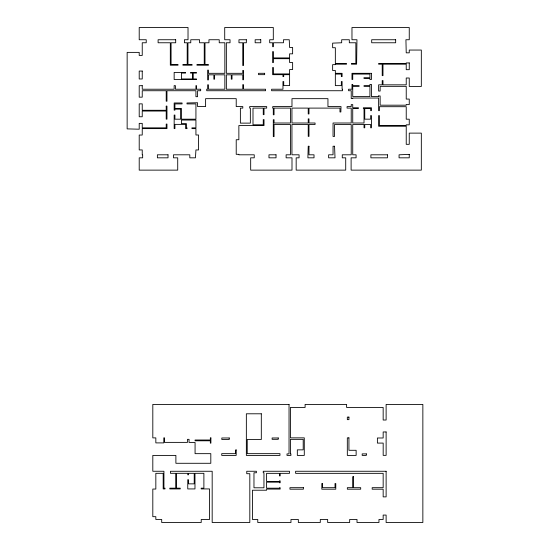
<?xml version="1.0" encoding="UTF-8"?>
<svg xmlns="http://www.w3.org/2000/svg" width="550" height="550" viewBox="0 0 550 550"><rect width="100%" height="100%" fill="white"/><g stroke="black" fill="none" stroke-linecap="round" stroke-linejoin="round"><path stroke-width="0.82" d="M166.21 106.15L166.21 110.282L142.237 110.282L142.237 103.861L139.212 103.861L139.212 116.765L142.237 116.765L142.237 111.038L166.21 111.038L166.21 119.151L166.966 119.151L166.966 106.15L166.21 106.15M378.627 95.961L378.627 96.587L371.442 96.587L371.442 84.418L369.93 84.418L369.93 85.621L364.018 85.621L364.018 86.377L369.93 86.377L369.93 96.594L352.736 96.594L352.736 86.377L359.102 86.377L359.102 85.621L352.736 85.621L352.736 84.398L351.986 84.398L351.986 89.224L348.59 89.224L348.59 90.736L351.223 90.736L351.223 98.574L352.736 98.574L352.736 98.037L378.627 98.037L378.627 110.674L379.383 110.674L379.383 106.7L406.23 106.7L406.23 119.192L409.255 119.192L409.255 124.829L406.23 124.829L406.23 125.483L379.383 125.483L379.383 115.589L378.627 115.589L378.627 126.239L406.23 126.239L406.23 144.327L409.255 144.327L409.255 133.121L421.328 133.121L421.328 170.129L351.113 170.129L351.113 157.829L356.077 157.829L356.077 154.804L352.736 154.804L352.736 124.52L364.031 124.52L364.031 127.806L364.753 127.806L364.753 124.52L370.666 124.52L370.666 127.806L371.422 127.806L371.422 115.589L370.666 115.589L370.666 119.164L364.753 119.164L364.753 108.515L370.666 108.515L370.666 110.674L371.422 110.674L371.422 107.772L363.357 107.772L363.357 108.515L364.031 108.515L364.031 123.007L352.736 123.007L352.736 108.515L358.442 108.515L358.442 107.772L352.736 107.772L352.736 104.631L351.223 104.631L351.223 106.59L347.071 106.59L347.071 108.103L351.223 108.103L351.223 123.007L333.046 123.007L333.046 136.407L334.558 136.407L334.558 124.52L351.223 124.52L351.223 154.804L342.272 154.804L342.272 157.829L345.716 157.829L345.716 170.129L296.168 170.129L296.168 157.829L299.069 157.829L299.069 154.804L291.94 154.804L291.94 124.52L308.227 124.52L308.227 136.407L308.983 136.407L308.983 124.52L315.061 124.52L315.061 123.007L308.983 123.007L308.983 118.869L308.227 118.869L308.227 123.007L291.94 123.007L291.94 108.103L308.227 108.103L308.227 113.953L308.983 113.953L308.983 108.103L339.969 108.103L339.969 111.98L340.863 111.98L341.021 106.59L327.951 106.59L327.951 98.663L291.981 98.663L291.981 106.59L272.738 106.59L272.738 108.103L273.295 108.103L273.295 114.785L274.051 114.785L274.051 108.103L290.428 108.103L290.428 123.007L274.051 123.007L274.051 119.701L273.295 119.701L273.295 136.613L274.051 136.613L274.051 124.52L290.428 124.52L290.428 154.804L286.124 154.804L286.124 157.829L291.995 157.829L291.995 170.129L250.676 170.129L250.676 157.829L254.244 157.829L254.244 154.804L238.865 154.804L238.865 154.316L236.218 154.316L236.218 139.728L238.865 139.728L238.865 125.544L264.014 125.544L264.014 119.577L263.257 119.577L263.257 124.788L253 124.788L253 108.103L263.257 108.103L263.257 114.661L264.014 114.661L264.014 108.103L266.688 108.103L266.688 106.59L249.659 106.59L249.659 108.103L250.353 108.103L250.353 123.124L240.377 123.124L240.377 108.103L242.804 108.103L242.804 106.59L236.218 106.59L236.218 98.663L205.604 98.663L205.604 106.59L197.581 106.59L197.581 102.74L186.993 102.974L186.993 103.909L195.931 103.909L195.931 119.185L181.383 119.185L181.383 108.405L174.921 108.405L174.921 103.909L182.077 103.909L182.077 102.974L174.164 102.974L174.164 110.137L174.921 110.137L174.921 109.161L180.627 109.161L180.627 119.185L174.921 119.185L174.921 115.053L174.164 115.053L174.164 128.618L174.921 128.618L174.921 124.376L185.639 124.376L185.639 128.618L187.014 128.618L187.014 127.861L186.395 127.861L186.395 123.633L181.431 123.633L181.431 120.044L195.931 120.044L195.931 127.861L191.929 127.861L191.929 128.618L195.931 128.618L195.931 134.991L198.577 134.991L198.577 149.951L195.931 149.951L195.449 157.829L189.812 157.829L189.812 154.804L173.491 154.804L173.491 157.829L177.719 157.829L177.719 170.129L139.212 170.129L139.212 157.829L142.663 157.829L142.663 154.804L142.237 154.804L142.237 149.937L139.212 149.937L139.212 135.039L142.237 135.039L142.237 128.611L166.966 128.611L166.966 124.073L166.21 124.073L166.21 127.854L142.237 127.854L142.237 123.372L139.212 123.372L139.212 129.209L127.146 128.886L127.146 52.381L139.212 52.381L139.212 55.426L142.237 55.426L142.237 42.769L146.231 42.769L146.231 39.744L139.212 39.744L139.212 27.5L188.024 27.5L188.024 39.744L184.401 39.744L184.401 42.769L187.199 42.769L187.199 64.46L182.916 64.46L182.916 65.216L192.053 65.216L192.053 64.46L187.956 64.46L187.956 42.769L190.768 42.769L190.768 39.744L199.561 39.744L199.561 42.769L204.242 42.769L204.242 64.46L196.969 64.46L196.969 65.216L208.416 65.216L208.416 64.46L204.999 64.46L204.999 42.769L208.959 42.769L208.959 39.744L219.23 39.744L219.23 42.769L224.847 42.769L224.847 73.315L208.416 73.315L208.416 70.132L207.659 70.132L207.659 79.894L208.416 79.894L208.416 74.828L213.854 74.828L213.854 79.172L214.596 79.172L214.596 74.828L224.847 74.828L224.847 89.224L208.416 89.224L208.416 84.81L207.659 84.81L207.659 89.224L206.731 89.224L206.731 90.736L265.574 90.736L265.574 89.224L243.526 89.224L243.526 84.672L242.77 84.672L242.77 89.224L226.359 89.224L226.359 74.828L231.282 74.828L231.282 79.172L232.011 79.172L232.011 74.828L242.77 74.828L242.77 79.757L243.526 79.757L243.526 70.434L242.77 70.434L242.77 73.315L226.359 73.315L226.359 42.769L230.031 42.769L230.031 39.744L224.716 39.744L224.716 27.5L273.302 27.5L273.302 39.744L269.692 39.744L269.692 42.769L272.642 42.769L272.642 46.702L273.398 46.702L273.398 42.769L283.477 42.769L283.477 39.744L289.238 39.744L289.603 47.479L292.627 47.479L292.627 53.831L289.603 53.831L289.603 57.929L273.398 57.929L273.398 51.617L272.642 51.617L272.642 62.583L273.398 62.583L273.398 58.685L289.603 58.685L289.603 62.535L292.627 62.535L292.627 69.547L289.603 69.547L289.603 73.92L273.398 73.92L273.398 67.499L272.642 67.499L272.642 74.676L282.968 74.676L282.968 76.615L283.724 76.615L283.724 74.676L289.603 74.676L289.603 85.601L283.724 85.601L283.724 81.531L282.968 81.531L282.968 89.224L271.624 89.224L271.624 90.736L342.533 90.736L342.533 89.224L342.093 89.224L342.093 81.524L341.337 81.524L341.337 85.621L335.342 85.621L335.342 74.078L341.337 74.078L341.337 76.608L342.093 76.608L342.093 73.322L335.342 73.322L335.342 70.496L332.64 70.496L332.64 64.639L335.342 64.639L335.342 64.185L346.507 64.185L346.507 63.429L335.342 63.429L335.342 47.726L332.64 47.726L332.64 43.134L341.681 42.769L341.681 39.744L349.312 39.744L349.312 42.769L355.857 42.769L355.857 63.429L351.423 63.429L351.423 64.185L356.613 64.185L356.957 39.744L351.972 39.744L351.972 27.514L409.255 27.514L409.255 39.744L405.921 39.744L406.23 52.834L409.255 52.834L409.255 50.05L421.328 50.05L421.328 86.453L409.255 86.453L409.255 78.011L406.23 78.011L406.23 84.831L382.979 84.831L382.979 80.561L382.223 80.561L382.223 84.831L378.627 84.831L378.627 91.046L380.139 91.046L380.139 86.343L406.23 86.343L406.23 99.076L409.255 99.076L409.255 104.617L406.23 104.617L406.23 105.188L380.139 105.188L380.139 95.961L378.627 95.961M175.697 39.744L158.104 39.744L158.104 42.769L170.321 42.769L170.321 65.216L178.001 65.216L178.001 64.46L171.078 64.46L171.078 42.769L175.697 42.769L175.697 39.744M246.345 39.744L238.961 39.744L238.961 42.769L242.77 42.769L242.77 65.519L243.526 65.519L243.526 42.769L246.345 42.769L246.345 39.744M260.769 39.744L255.152 39.744L255.152 42.769L260.769 42.769L260.769 39.744M395.663 39.744L371.697 39.744L371.697 42.769L395.663 42.769L395.663 39.744M409.255 62.934L406.23 62.934L406.23 63.429L378.627 63.429L378.627 64.185L382.223 64.185L382.223 75.646L382.979 75.646L382.979 64.185L406.23 64.185L406.23 69.685L409.255 69.685L409.255 62.934M142.237 71.053L139.212 71.053L139.212 78.98L142.237 78.98L142.237 71.053M185.591 72.421L174.151 72.421L174.151 79.523L196.474 79.523L196.474 78.953L193.229 78.953L193.229 73.067L196.474 73.067L196.474 72.421L190.506 72.421L190.506 73.067L192.459 73.067L192.459 78.953L181.417 78.953L181.417 73.067L185.591 73.067L185.591 72.421M264.653 73.301L258.528 73.301L258.528 74.656L264.653 74.656L264.653 73.301M371.442 73.322L351.986 73.322L351.986 79.482L352.736 79.482L352.736 74.078L369.93 74.078L369.93 77.715L363.962 77.715L363.962 78.416L369.93 78.416L369.93 79.502L371.442 79.502L371.442 73.322M142.237 85.683L139.212 85.683L139.212 97.164L142.237 97.164L142.237 90.736L166.21 90.736L166.21 101.228L166.966 101.228L166.966 90.736L195.931 90.736L195.931 96.69L197.581 96.69L197.581 90.736L200.674 90.736L200.674 89.224L196.542 89.224L196.542 85.635L195.931 85.635L195.931 89.224L175.409 89.224L175.409 85.635L174.144 85.635L174.144 89.224L142.237 89.224L142.237 85.683M308.983 146.238L308.227 146.238L307.89 157.829L314.016 157.829L314.016 154.804L308.983 154.804L308.983 146.238M334.558 146.238L333.046 146.238L333.046 154.804L328.639 154.804L328.639 157.829L335.019 157.829L334.558 146.238M409.255 154.392L399.066 154.804L399.066 157.829L409.255 157.829L409.255 154.392M168.025 154.804L157.376 154.804L157.376 157.829L168.025 157.829L168.025 154.804M276.031 154.804L268.971 154.804L268.971 157.829L276.031 157.829L276.031 154.804M387.454 154.804L370.893 154.804L370.893 157.829L387.454 157.829L387.454 154.804M289.039 404.415L152.811 404.415L152.811 437.889L155.836 437.889L155.836 442.894L163.797 442.894L163.797 437.862L164.574 437.862L164.574 442.379L187.495 442.379L187.495 439.34L189.042 439.34L189.042 442.461L195.071 442.461L195.071 453.661L210.808 453.661L210.808 463.286L175.89 463.286L175.89 455.407L152.811 455.407L152.811 471.261L163.934 471.261L163.934 488.173L165 488.173L165 488.929L163.178 488.929L163.178 473.316L155.836 473.316L155.836 489.046L152.811 489.046L152.811 516.677L155.836 516.677L155.836 519.475L161.707 519.475L161.707 522.5L201.218 522.5L201.218 519.475L209.522 519.475L209.522 488.929L201.169 488.929L201.169 488.173L203.885 488.173L203.885 473.316L194.975 473.316L194.975 488.929L187.756 488.929L187.756 479.724L188.512 479.724L188.512 483.856L194.219 483.856L194.219 473.316L188.512 473.316L188.512 474.808L187.756 474.808L187.756 473.316L176.474 473.316L176.474 488.173L180.249 488.173L180.249 488.929L169.785 488.929L169.785 488.173L175.718 488.173L175.718 473.316L170.459 473.316L170.459 471.281L212.176 471.261L212.176 522.5L249.817 522.5L249.817 473.708L246.764 473.708L246.764 471.261L256.396 471.261L256.396 472.773L253.969 472.773L253.969 487.795L263.952 487.795L263.952 472.773L263.257 472.773L263.257 471.261L289.479 471.261L289.479 473.344L280.184 473.344L280.184 475.881L279.428 475.881L279.428 473.344L266.599 473.344L266.599 481.401L279.428 481.401L279.428 480.886L280.184 480.886L280.184 482.756L279.428 482.756L279.428 482.158L266.599 482.158L266.599 488.187L279.428 488.187L279.428 487.754L280.184 487.754L280.184 489.087L266.599 489.087L266.599 490.215L252.464 490.215L252.464 519.475L257.764 519.475L257.764 522.5L290.971 522.5L290.971 519.475L298.341 519.475L298.341 522.5L320.293 522.5L320.293 519.475L327.663 519.475L327.663 522.5L349.669 522.5L349.669 519.475L357.012 519.475L357.012 522.5L378.964 522.5L378.964 519.475L383.164 519.475L383.164 515.075L386.121 515.075L386.121 522.5L422.854 522.5L422.854 404.415L386.121 404.415L386.121 420.028L383.164 420.028L383.164 407.44L346.61 407.44L346.61 404.415L305.099 404.415L305.099 407.44L290.434 407.44L290.434 437.855L304.281 437.855L304.281 455.407L297.323 455.407L297.323 449.859L303.201 449.859L303.201 439.347L290.434 439.347L290.434 453.888L290.923 453.888L290.923 455.407L286.997 455.407L286.997 453.888L289.039 453.888L289.039 404.415M261.312 413.793L246.352 413.793L246.352 455.407L279.964 455.407L279.964 453.661L247.232 453.661L247.232 439.498L261.312 439.498L261.312 413.793M348.934 417.099L347.325 417.099L347.325 419.643L348.934 419.643L348.934 417.099M386.121 431.956L383.164 431.956L383.164 437.993L377.396 437.993L377.396 443.087L383.178 443.087L383.178 455.359L386.121 455.359L386.121 431.956M348.934 437.862L347.325 437.862L347.325 455.407L356.132 455.407L356.132 450.292L348.934 450.292L348.934 437.862M210.904 437.931L210.347 437.931L210.347 440.014L195.071 440.014L195.071 440.791L210.347 440.791L210.347 443.128L210.904 443.128L210.904 437.931M278.252 437.972L272.119 437.972L272.119 439.326L278.252 439.326L278.252 437.972M229.233 437.986L221.822 437.986L221.822 439.498L229.233 439.498L229.233 437.986M236.17 449.941L235.641 449.941L235.641 453.661L221.739 453.661L221.739 455.407L236.17 455.407L236.17 449.941M366.328 453.888L362.182 453.888L362.182 455.407L366.328 455.407L366.328 453.888M386.121 471.261L295.625 471.261L295.625 473.344L383.164 473.344L383.164 487.678L372.171 487.678L372.171 489.191L383.164 489.191L383.164 496.877L386.121 496.877L386.121 471.261M353.437 476.706L352.681 476.706L352.681 487.678L347.339 487.678L347.339 489.191L360.697 489.191L360.697 487.678L353.437 487.678L353.437 476.706M322.582 483.539L321.826 483.539L321.826 489.191L335.782 489.191L335.782 483.539L335.026 483.539L335.026 487.678L322.582 487.678L322.582 483.539M303.366 487.678L289.939 487.678L289.939 489.191L303.366 489.191L303.366 487.678"/></g></svg>
